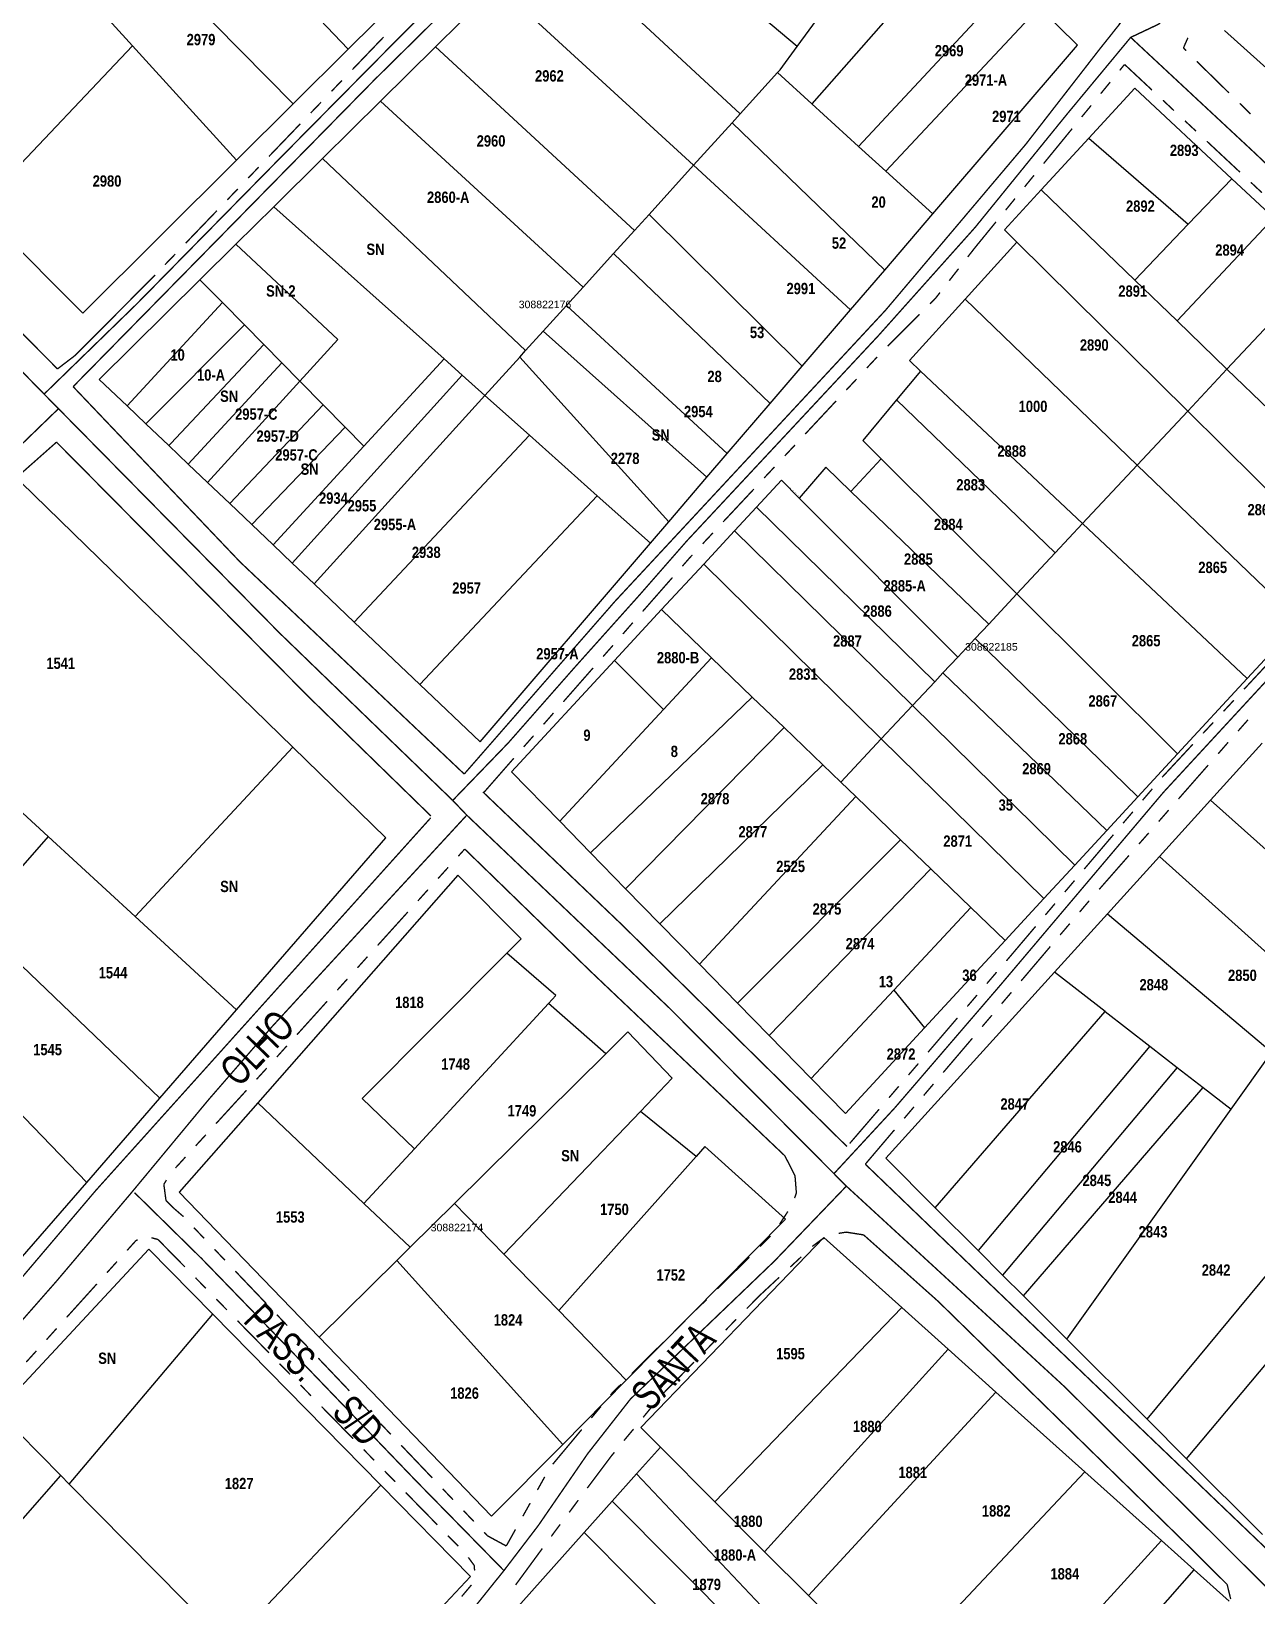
# Model space of a CAD drawing. Extents: x 204296 to 206006, y 4860262 to 4862155.
# Drawn here: x 204997.6 to 205160.6, y 4861404.8 to 4861612.9 of the extents above; entities that cross this region are included whole.
import ezdxf
from ezdxf.enums import TextEntityAlignment as Align

# ---------------------------------------------------------------- set-up
doc = ezdxf.new("R2010")
doc.units = 0
doc.header["$LTSCALE"] = 1.5
doc.header["$MEASUREMENT"] = 0
doc.linetypes.add('TRACO_25', pattern=[8, 3, -1, 1, -1, 1, -1])
for name, color, linetype in [('CD-MALHA-LOTES', 40, 'CONTINUOUS'), ('CD_TXT_QUADRA', 7, 'CONTINUOUS'), ('RU-QUADRAS', 6, 'CONTINUOUS'), ('SV-EIXO-RUA-N-PAV', 6, 'CONTINUOUS'), ('SV-EIXO-RUA-PAV', 20, 'CONTINUOUS'), ('SV-RUA-NAO-PAV-S-GUIA-C-GUIA', 7, 'CONTINUOUS'), ('SV-RUA-PAVIM-S-GUIA-C-GUIA', 7, 'CONTINUOUS'), ('SV-TXT-RUA-N-PAV-S-GUIA-C-GUIA', 7, 'CONTINUOUS'), ('Th_NmrPot', 1, 'CONTINUOUS')]:
    doc.layers.add(name, color=color, linetype=linetype)
doc.styles.add('ARIAL', font='ARIAL.TTF')
doc.styles.add('MONOTXT', font='ARIAL.TTF', dxfattribs={"height": 0.2})
doc.styles.get("Standard").update_dxf_attribs({"font": 'swisscbo.ttf'})

msp = doc.modelspace()

# ---------------------------------------------------------------- linework, layer by layer
at = {"layer": 'CD-MALHA-LOTES', "linetype": 'Continuous'}
for p, q in [((205039.8, 4861610.52), (205017.49, 4861633.93)), ((205099.5, 4861610.87), (205115.11, 4861632.18)), ((205009.91, 4861626.16), (205032.48, 4861603.25)), ((205066.36, 4861625.61), (205091.93, 4861601.92)), ((205121.45, 4861626), (205101.44, 4861603.26)), ((205011.1, 4861610.95), (205003.37, 4861619.46)), ((205059.69, 4861619.02), (205051.4, 4861610.83)), ((205059.69, 4861619.02), (205085.73, 4861595.08)), ((205107.68, 4861597.6), (205128.12, 4861619.52)), ((205039.8, 4861610.52), (205047.09, 4861617.77)), ((205099.5, 4861610.87), (205091.7, 4861617.45)), ((205111.3, 4861594.3), (205131.68, 4861616.05)), ((205136.81, 4861611.06), (205131.68, 4861616.05)), ((205156.36, 4861613.01), (205162.39, 4861607.62)), ((204990.59, 4861589.34), (205011.1, 4861610.95)), ((205024.92, 4861595.74), (205011.1, 4861610.95)), ((205032.48, 4861603.25), (205039.8, 4861610.52)), ((205051.4, 4861610.83), (205044.09, 4861603.61)), ((205051.4, 4861610.83), (205077.86, 4861586.4)), ((205097.25, 4861607.79), (205099.5, 4861610.87)), ((205117.56, 4861588.61), (205136.81, 4861611.06)), ((205091.93, 4861601.92), (205096.9, 4861607.4)), ((205096.9, 4861607.4), (205097.25, 4861607.79)), ((205101.44, 4861603.26), (205096.9, 4861607.4)), ((205144.42, 4861605.34), (205138.3, 4861598.7)), ((205157.32, 4861593.3), (205144.42, 4861605.34)), ((205024.92, 4861595.74), (205032.48, 4861603.25)), ((205044.09, 4861603.61), (205036.36, 4861595.97)), ((205044.09, 4861603.61), (205071.04, 4861578.88)), ((205090.85, 4861600.73), (205091.93, 4861601.92)), ((205101.44, 4861603.26), (205107.68, 4861597.6)), ((205085.73, 4861595.08), (205090.85, 4861600.73)), ((205111.15, 4861581.14), (205090.85, 4861600.73)), ((205107.68, 4861597.6), (205111.3, 4861594.3)), ((205138.3, 4861598.7), (205131.96, 4861591.82)), ((205138.3, 4861598.7), (205151.53, 4861587.24)), ((205004.47, 4861575.42), (205024.92, 4861595.74)), ((205036.36, 4861595.97), (205029.88, 4861589.57)), ((205036.36, 4861595.97), (205063.38, 4861570.43)), ((205079.81, 4861588.55), (205085.73, 4861595.08)), ((205085.73, 4861595.08), (205106.62, 4861575.86)), ((205111.3, 4861594.3), (205117.56, 4861588.61)), ((205131.96, 4861591.82), (205127.08, 4861586.51)), ((205131.96, 4861591.82), (205144.42, 4861579.8)), ((205151.53, 4861587.24), (205157.32, 4861593.3)), ((205162.89, 4861588.1), (205157.32, 4861593.3)), ((204990.59, 4861589.34), (205004.47, 4861575.42)), ((205029.88, 4861589.57), (205024.84, 4861584.58)), ((205029.88, 4861589.57), (205052.54, 4861569.33)), ((205077.86, 4861586.4), (205079.81, 4861588.55)), ((205079.81, 4861588.55), (205100.19, 4861568.37)), ((205111.15, 4861581.14), (205117.56, 4861588.61)), ((205144.42, 4861579.8), (205151.53, 4861587.24)), ((205150.03, 4861574.39), (205162.89, 4861588.1)), ((205075.08, 4861583.33), (205077.86, 4861586.4)), ((205127.08, 4861586.51), (205128.74, 4861584.87)), ((205024.84, 4861584.58), (205020.06, 4861579.86)), ((205024.84, 4861584.58), (205038.41, 4861571.92)), ((205071.04, 4861578.88), (205075.08, 4861583.33)), ((205075.08, 4861583.33), (205095.93, 4861563.41)), ((205128.74, 4861584.87), (205121.85, 4861577.27)), ((205128.74, 4861584.87), (205151.45, 4861562.39)), ((205106.62, 4861575.86), (205111.15, 4861581.14)), ((205156.68, 4861567.97), (205169.63, 4861581.82)), ((205020.06, 4861579.86), (205006.65, 4861566.61)), ((205020.06, 4861579.86), (205023.07, 4861576.81)), ((205068.82, 4861576.43), (205071.04, 4861578.88)), ((205144.42, 4861579.8), (205150.03, 4861574.39)), ((205010.37, 4861563.07), (205023.07, 4861576.81)), ((205023.07, 4861576.81), (205025.98, 4861573.86)), ((205121.85, 4861577.27), (205114.46, 4861569.11)), ((205144.74, 4861555.21), (205121.85, 4861577.27)), ((205065.74, 4861573.03), (205068.82, 4861576.43)), ((205068.82, 4861576.43), (205090.2, 4861556.73)), ((205100.19, 4861568.37), (205106.62, 4861575.86)), ((205012.86, 4861560.71), (205025.98, 4861573.86)), ((205025.98, 4861573.86), (205028.55, 4861571.25)), ((205063.38, 4861570.43), (205065.74, 4861573.03)), ((205065.74, 4861573.03), (205087.51, 4861553.59)), ((205150.03, 4861574.39), (205156.68, 4861567.97)), ((205016.18, 4861558.09), (205028.55, 4861571.25)), ((205028.55, 4861571.25), (205030.96, 4861568.8)), ((205038.41, 4861571.92), (205033.35, 4861566.37)), ((205018.51, 4861555.34), (205030.96, 4861568.8)), ((205030.96, 4861568.8), (205033.35, 4861566.37)), ((205041.87, 4861557.73), (205052.54, 4861569.33)), ((205052.54, 4861569.33), (205054.95, 4861567.17)), ((205057.98, 4861564.47), (205062.61, 4861569.58)), ((205062.61, 4861569.58), (205063.38, 4861570.43)), ((205082.43, 4861547.67), (205062.61, 4861569.58)), ((205095.93, 4861563.41), (205100.19, 4861568.37)), ((205114.46, 4861569.11), (205115.93, 4861567.72)), ((205006.65, 4861566.61), (205010.37, 4861563.07)), ((205021.07, 4861552.9), (205033.35, 4861566.37)), ((205032.35, 4861542.16), (205054.95, 4861567.17)), ((205033.35, 4861566.37), (205036.45, 4861563.23)), ((205054.95, 4861567.17), (205057.98, 4861564.47)), ((205115.93, 4861567.72), (205112.74, 4861563.88)), ((205115.93, 4861567.72), (205137.47, 4861547.43)), ((205156.68, 4861567.97), (205151.45, 4861562.39)), ((205156.68, 4861567.97), (205162.27, 4861562.57)), ((205035.26, 4861539.4), (205057.98, 4861564.47)), ((205063.92, 4861559.17), (205057.98, 4861564.47)), ((205010.37, 4861563.07), (205012.86, 4861560.71)), ((205036.45, 4861563.23), (205024.04, 4861550.08)), ((205036.45, 4861563.23), (205039.38, 4861560.25)), ((205090.2, 4861556.73), (205095.93, 4861563.41)), ((205112.74, 4861563.88), (205108.25, 4861558.48)), ((205133.84, 4861543.55), (205112.74, 4861563.88)), ((205151.45, 4861562.39), (205144.74, 4861555.21)), ((205151.45, 4861562.39), (205172.74, 4861541.31)), ((205012.86, 4861560.71), (205015.91, 4861557.81)), ((205026.96, 4861547.3), (205039.38, 4861560.25)), ((205039.38, 4861560.25), (205041.87, 4861557.73)), ((205015.91, 4861557.81), (205016.18, 4861558.09)), ((205040.6, 4861534.32), (205063.92, 4861559.17)), ((205072.9, 4861551.14), (205063.92, 4861559.17)), ((205108.25, 4861558.48), (205110.7, 4861556.04)), ((205015.91, 4861557.81), (205018.51, 4861555.34)), ((205029.8, 4861544.59), (205041.87, 4861557.73)), ((205087.51, 4861553.59), (205090.2, 4861556.73)), ((205110.7, 4861556.04), (205106.64, 4861551.71)), ((205110.7, 4861556.04), (205128.73, 4861538.09)), ((205018.51, 4861555.34), (205021.07, 4861552.9)), ((205103.31, 4861554.91), (205099.77, 4861550.83)), ((205106.64, 4861551.71), (205103.31, 4861554.91)), ((205144.74, 4861555.21), (205137.47, 4861547.43)), ((205144.74, 4861555.21), (205166.35, 4861534.39)), ((205032.42, 4861517.69), (204996.27, 4861552.89)), ((205021.07, 4861552.9), (205024.04, 4861550.08)), ((205082.43, 4861547.67), (205087.51, 4861553.59)), ((205097.41, 4861553.2), (205094.08, 4861549.6)), ((205099.77, 4861550.83), (205097.41, 4861553.2)), ((205106.64, 4861551.71), (205124.98, 4861534.07)), ((205024.04, 4861550.08), (205026.96, 4861547.3)), ((205049.3, 4861526.04), (205072.9, 4861551.14)), ((205072.9, 4861551.14), (205079.98, 4861544.82)), ((205120.86, 4861529.67), (205099.77, 4861550.83)), ((205079.98, 4861544.82), (205082.43, 4861547.67)), ((205094.08, 4861549.6), (205091.18, 4861546.48)), ((205117.8, 4861526.4), (205094.08, 4861549.6)), ((205026.96, 4861547.3), (205029.8, 4861544.59)), ((205091.18, 4861546.48), (205087.08, 4861542.04)), ((205114.84, 4861523.23), (205091.18, 4861546.48)), ((205137.47, 4861547.43), (205133.84, 4861543.55)), ((205137.47, 4861547.43), (205159.35, 4861526.81)), ((205029.8, 4861544.59), (205032.35, 4861542.16)), ((205057.32, 4861518.41), (205079.98, 4861544.82)), ((205133.84, 4861543.55), (205128.73, 4861538.09)), ((205032.35, 4861542.16), (205035.26, 4861539.4)), ((205087.08, 4861542.04), (205081.47, 4861535.98)), ((205110.7, 4861518.81), (205087.08, 4861542.04)), ((205035.26, 4861539.4), (205040.6, 4861534.32)), ((205128.73, 4861538.09), (205124.98, 4861534.07)), ((205128.73, 4861538.09), (205150.11, 4861516.81)), ((205081.47, 4861535.98), (205075.2, 4861529.21)), ((205081.47, 4861535.98), (205088.11, 4861529.58)), ((205040.6, 4861534.32), (205049.3, 4861526.04)), ((205124.98, 4861534.07), (205123.17, 4861532.15)), ((205159.35, 4861526.81), (205166.35, 4861534.39)), ((205123.17, 4861532.15), (205120.86, 4861529.67)), ((205123.17, 4861532.15), (205144.81, 4861511.07)), ((204974.71, 4861528.95), (204999.89, 4861505.79)), ((205075.2, 4861529.21), (205061.5, 4861514.41)), ((205081.71, 4861522.68), (205075.2, 4861529.21)), ((205088.11, 4861529.58), (205081.71, 4861522.68)), ((205088.11, 4861529.58), (205093.54, 4861524.36)), ((205120.86, 4861529.67), (205118.89, 4861527.57)), ((205118.89, 4861527.57), (205117.8, 4861526.4)), ((205118.89, 4861527.57), (205140.68, 4861506.6)), ((205150.11, 4861516.81), (205159.35, 4861526.81)), ((205049.3, 4861526.04), (205057.32, 4861518.41)), ((205117.8, 4861526.4), (205114.84, 4861523.23)), ((205081.71, 4861522.68), (205067.93, 4861507.83)), ((205093.54, 4861524.36), (205072.02, 4861503.64)), ((205093.54, 4861524.36), (205097.76, 4861520.29)), ((205114.84, 4861523.23), (205110.7, 4861518.81)), ((205114.84, 4861523.23), (205136.44, 4861502.01)), ((205097.76, 4861520.29), (205076.68, 4861498.87)), ((205097.76, 4861520.29), (205102.9, 4861515.34)), ((205110.7, 4861518.81), (205105.3, 4861513.03)), ((205110.7, 4861518.81), (205132.33, 4861497.55)), ((205011.44, 4861495.16), (205032.42, 4861517.69)), ((205044.79, 4861505.63), (205032.42, 4861517.69)), ((205144.81, 4861511.07), (205150.11, 4861516.81)), ((205161.36, 4861518.23), (205154.5, 4861510.65)), ((205061.5, 4861514.41), (205067.93, 4861507.83)), ((205081.24, 4861494.21), (205102.9, 4861515.34)), ((205102.9, 4861515.34), (205105.3, 4861513.03)), ((205105.3, 4861513.03), (205107.29, 4861511.11)), ((205107.29, 4861511.11), (205086.5, 4861488.83)), ((205107.29, 4861511.11), (205113.23, 4861505.39)), ((205140.68, 4861506.6), (205144.81, 4861511.07)), ((205154.5, 4861510.65), (205147.7, 4861503.16)), ((205154.5, 4861510.65), (205183.3, 4861484.84)), ((205067.93, 4861507.83), (205072.02, 4861503.64)), ((205136.44, 4861502.01), (205140.68, 4861506.6)), ((204999.89, 4861505.79), (204994.94, 4861500.2)), ((204999.89, 4861505.79), (205011.44, 4861495.16)), ((205024.93, 4861482.75), (205044.79, 4861505.63)), ((205113.23, 4861505.39), (205091.56, 4861483.66)), ((205113.23, 4861505.39), (205117.27, 4861501.5)), ((205072.02, 4861503.64), (205076.68, 4861498.87)), ((205132.33, 4861497.55), (205136.44, 4861502.01)), ((205147.7, 4861503.16), (205140.77, 4861495.52)), ((205147.7, 4861503.16), (205176.87, 4861476.88)), ((205054.36, 4861500.65), (205027.77, 4861470.41)), ((205062.8, 4861492.18), (205054.36, 4861500.65)), ((205117.27, 4861501.5), (205095.77, 4861479.34)), ((205117.27, 4861501.5), (205122.61, 4861496.36)), ((205076.68, 4861498.87), (205081.24, 4861494.21)), ((205122.61, 4861496.36), (205112.35, 4861485.38)), ((205122.61, 4861496.36), (205127.17, 4861491.96)), ((205127.17, 4861491.96), (205132.33, 4861497.55)), ((204990.05, 4861494.67), (205014.74, 4861471.02)), ((205011.44, 4861495.16), (205024.93, 4861482.75)), ((205081.24, 4861494.21), (205086.5, 4861488.83)), ((205140.77, 4861495.52), (205133.73, 4861487.76)), ((205140.77, 4861495.52), (205162.65, 4861477.14)), ((205060.91, 4861490.28), (205062.8, 4861492.18)), ((205116.44, 4861480.36), (205127.17, 4861491.96)), ((205041.66, 4861470.98), (205060.91, 4861490.28)), ((205067.42, 4861484.68), (205060.91, 4861490.28)), ((205086.5, 4861488.83), (205091.56, 4861483.66)), ((205133.73, 4861487.76), (205111.28, 4861463.02)), ((205140.46, 4861482.54), (205133.73, 4861487.76)), ((205112.35, 4861485.38), (205101.37, 4861473.62)), ((205112.35, 4861485.38), (205116.44, 4861480.36)), ((204981.12, 4861484.58), (205005.01, 4861459.81)), ((205048.59, 4861464.28), (205066.43, 4861483.61)), ((205066.43, 4861483.61), (205067.42, 4861484.68)), ((205074.05, 4861476.92), (205066.43, 4861483.61)), ((205091.56, 4861483.66), (205095.77, 4861479.34)), ((205014.74, 4861471.02), (205024.93, 4861482.75)), ((205117.88, 4861456.43), (205140.46, 4861482.54)), ((205140.46, 4861482.54), (205146.41, 4861477.93)), ((205076.99, 4861479.82), (205074.05, 4861476.92)), ((205082.89, 4861473.65), (205076.99, 4861479.82)), ((205095.77, 4861479.34), (205101.37, 4861473.62)), ((205105.92, 4861468.96), (205116.44, 4861480.36)), ((205074.05, 4861476.92), (205053.93, 4861457.02)), ((205146.41, 4861477.93), (205123.58, 4861450.75)), ((205146.41, 4861477.93), (205150.04, 4861475.11)), ((205157.22, 4861469.55), (205162.65, 4861477.14)), ((205150.04, 4861475.11), (205126.84, 4861447.48)), ((205150.04, 4861475.11), (205153.51, 4861472.42)), ((205078.65, 4861469.22), (205082.89, 4861473.65)), ((205101.37, 4861473.62), (205105.92, 4861468.96)), ((205005.01, 4861459.81), (205014.74, 4861471.02)), ((205048.59, 4861464.28), (205041.66, 4861470.98)), ((205129.62, 4861444.72), (205153.51, 4861472.42)), ((205153.51, 4861472.42), (205157.22, 4861469.55)), ((205027.77, 4861470.41), (205017.32, 4861458.53)), ((205027.77, 4861470.41), (205041.88, 4861457.02)), ((205060.49, 4861450.27), (205078.65, 4861469.22)), ((205086.06, 4861463.27), (205078.65, 4861469.22)), ((205135.37, 4861438.97), (205157.22, 4861469.55)), ((205087.23, 4861464.58), (205086.06, 4861463.27)), ((205097.97, 4861454.92), (205087.23, 4861464.58)), ((205041.88, 4861457.02), (205048.59, 4861464.28)), ((205086.06, 4861463.27), (205067.79, 4861442.75)), ((205111.28, 4861463.02), (205117.88, 4861456.43)), ((204994.4, 4861447.58), (205005.01, 4861459.81)), ((205017.32, 4861458.53), (205035.92, 4861439.23)), ((205146.05, 4861428.31), (205170.94, 4861458.35)), ((205048.03, 4861451.19), (205041.88, 4861457.02)), ((205053.93, 4861457.02), (205048.03, 4861451.19)), ((205053.93, 4861457.02), (205060.49, 4861450.27)), ((205117.88, 4861456.43), (205123.58, 4861450.75)), ((205076.78, 4861433.5), (205097.97, 4861454.92)), ((205103.07, 4861452.46), (205078.73, 4861427.19)), ((205113.41, 4861443.17), (205103.07, 4861452.46)), ((205151.3, 4861423.06), (205176.91, 4861453.59)), ((205013.27, 4861450.93), (204993.14, 4861429.32)), ((205021.78, 4861442.28), (205013.27, 4861450.93)), ((205046.24, 4861449.42), (205048.03, 4861451.19)), ((205067.79, 4861442.75), (205060.49, 4861450.27)), ((205123.58, 4861450.75), (205126.84, 4861447.48)), ((205035.92, 4861439.23), (205046.24, 4861449.42)), ((205068.33, 4861424.96), (205046.24, 4861449.42)), ((205126.84, 4861447.48), (205129.62, 4861444.72)), ((205129.62, 4861444.72), (205135.37, 4861438.97)), ((205002.67, 4861419.69), (205021.78, 4861442.28)), ((205044.14, 4861419.53), (205021.78, 4861442.28)), ((205067.79, 4861442.75), (205076.78, 4861433.5)), ((205088.55, 4861417.34), (205113.41, 4861443.17)), ((205119.6, 4861437.62), (205113.41, 4861443.17)), ((205035.92, 4861439.23), (205058.87, 4861415.4)), ((205095.18, 4861410.69), (205119.6, 4861437.62)), ((205125.95, 4861431.93), (205119.6, 4861437.62)), ((205135.37, 4861438.97), (205146.05, 4861428.31)), ((205068.33, 4861424.96), (205076.78, 4861433.5)), ((205101, 4861404.85), (205125.95, 4861431.93)), ((205137.78, 4861421.32), (205125.95, 4861431.93)), ((204993.14, 4861429.32), (205001.55, 4861420.83)), ((205078.73, 4861427.19), (205081.32, 4861424.59)), ((205146.05, 4861428.31), (205151.3, 4861423.06)), ((205058.87, 4861415.4), (205068.33, 4861424.96)), ((205081.32, 4861424.59), (205078.14, 4861421.03)), ((205081.32, 4861424.59), (205088.55, 4861417.34)), ((205151.3, 4861423.06), (205161.42, 4861412.96)), ((204980.81, 4861397.14), (205001.55, 4861420.83)), ((205001.55, 4861420.83), (205002.67, 4861419.69)), ((205078.14, 4861421.03), (205074.9, 4861417.41)), ((205104.39, 4861393.26), (205078.14, 4861421.03)), ((205111.93, 4861393.89), (205137.78, 4861421.32)), ((205147.96, 4861412.18), (205137.78, 4861421.32)), ((205002.67, 4861419.69), (205023.91, 4861398.23)), ((205044.14, 4861419.53), (205023.91, 4861398.23)), ((205056.07, 4861407.4), (205044.14, 4861419.53)), ((205074.9, 4861417.41), (205071.16, 4861413.23)), ((205074.9, 4861417.41), (205101.7, 4861390.53)), ((205088.55, 4861417.34), (205095.18, 4861410.69)), ((205071.16, 4861413.23), (205060.16, 4861400.93)), ((205097.76, 4861386.55), (205071.16, 4861413.23)), ((205095.18, 4861410.69), (205101, 4861404.85)), ((205128.67, 4861391.04), (205147.96, 4861412.18)), ((205152.3, 4861408.29), (205147.96, 4861412.18)), ((205133.21, 4861386.48), (205152.3, 4861408.29)), ((205156.97, 4861404.1), (205152.3, 4861408.29)), ((205035.96, 4861386.06), (205056.07, 4861407.4)), ((205101, 4861404.85), (205108.45, 4861397.37))]:
    msp.add_line(p, q, dxfattribs=at)
at = {"layer": 'RU-QUADRAS', "linetype": 'Continuous', "const_width": 0.01}
for points in [[(204981.03, 4861644.03), (205000.56, 4861664.97), (205004.09, 4861668.76), (205009.2, 4861674.23), (205014.11, 4861679.5), (205021.77, 4861687.71), (205041.82, 4861709.21), (205054.25, 4861696.41), (205060.38, 4861690.1), (205077, 4861672.98), (205089.6, 4861660.01), (205068.61, 4861639.16), (205062.22, 4861632.81), (205057.62, 4861628.24), (205054.11, 4861624.75), (205047.09, 4861617.77), (205039.8, 4861610.52), (205032.48, 4861603.25), (205024.92, 4861595.74), (205004.47, 4861575.42), (204990.59, 4861589.34)], [(205131.68, 4861616.05), (205136.81, 4861611.06), (205117.56, 4861588.61), (205111.15, 4861581.14), (205106.62, 4861575.86), (205100.19, 4861568.37), (205095.93, 4861563.41), (205090.2, 4861556.73), (205087.51, 4861553.59), (205082.43, 4861547.67), (205079.98, 4861544.82), (205057.32, 4861518.41), (205049.3, 4861526.04), (205040.6, 4861534.32), (205035.26, 4861539.4), (205032.35, 4861542.16), (205029.8, 4861544.59), (205026.96, 4861547.3), (205024.04, 4861550.08), (205021.07, 4861552.9), (205018.51, 4861555.34), (205015.91, 4861557.81), (205012.86, 4861560.71), (205010.37, 4861563.07), (205006.65, 4861566.61), (205006.65, 4861566.61), (205020.06, 4861579.86), (205024.84, 4861584.58), (205029.88, 4861589.57), (205036.36, 4861595.97), (205044.09, 4861603.61), (205051.4, 4861610.83), (205059.69, 4861619.02)], [(205245.66, 4861613.61), (205240.37, 4861608.47), (205235.09, 4861603.34), (205220, 4861588.69), (205213.62, 4861582.5), (205199.88, 4861569.15), (205189.53, 4861579.08), (205186.16, 4861582.3), (205180.49, 4861587.74), (205182.41, 4861589.71), (205175.73, 4861595.68), (205168.57, 4861602.09), (205162.39, 4861607.62), (205156.36, 4861613.01)], [(205166.35, 4861534.39), (205159.35, 4861526.81), (205150.11, 4861516.81), (205144.81, 4861511.07), (205140.68, 4861506.6), (205136.44, 4861502.01), (205132.33, 4861497.55), (205127.17, 4861491.96), (205116.44, 4861480.36), (205105.92, 4861468.96), (205101.37, 4861473.62), (205095.77, 4861479.34), (205091.56, 4861483.66), (205086.5, 4861488.83), (205081.24, 4861494.21), (205076.68, 4861498.87), (205072.02, 4861503.64), (205067.93, 4861507.83), (205061.5, 4861514.41), (205061.5, 4861514.41), (205075.2, 4861529.21), (205081.47, 4861535.98), (205087.08, 4861542.04), (205091.18, 4861546.48), (205094.08, 4861549.6), (205097.41, 4861553.2), (205099.93, 4861550.99), (205103.31, 4861554.91), (205106.64, 4861551.71), (205110.7, 4861556.04), (205108.25, 4861558.48), (205112.74, 4861563.88), (205115.93, 4861567.72), (205114.46, 4861569.11), (205121.85, 4861577.27), (205128.74, 4861584.87), (205127.08, 4861586.51), (205131.96, 4861591.82), (205138.3, 4861598.7), (205144.42, 4861605.34), (205157.32, 4861593.3), (205162.89, 4861588.1)], [(204996.27, 4861552.89), (205032.42, 4861517.69), (205044.79, 4861505.63), (205024.93, 4861482.75), (205014.74, 4861471.02), (205005.01, 4861459.81), (204994.4, 4861447.58)], [(205161.42, 4861412.96), (205151.3, 4861423.06), (205146.05, 4861428.31), (205135.37, 4861438.97), (205129.62, 4861444.72), (205126.84, 4861447.48), (205123.58, 4861450.75), (205117.88, 4861456.43), (205111.28, 4861463.02), (205111.28, 4861463.02), (205133.73, 4861487.76), (205140.77, 4861495.52), (205147.7, 4861503.16), (205154.5, 4861510.65), (205161.37, 4861518.23)], [(205060.16, 4861400.93), (205071.16, 4861413.23), (205074.9, 4861417.41), (205078.14, 4861421.03), (205081.32, 4861424.59), (205078.73, 4861427.19), (205103.07, 4861452.46), (205113.41, 4861443.17), (205119.6, 4861437.62), (205125.95, 4861431.93), (205137.78, 4861421.32), (205147.96, 4861412.18), (205152.3, 4861408.29), (205156.97, 4861404.1)]]:
    msp.add_lwpolyline(points, dxfattribs=at)
for points in [[(205017.32, 4861458.53), (205027.77, 4861470.41), (205054.36, 4861500.65), (205062.8, 4861492.18), (205060.91, 4861490.28), (205067.42, 4861484.68), (205066.43, 4861483.61), (205074.05, 4861476.92), (205076.99, 4861479.82), (205082.89, 4861473.65), (205078.65, 4861469.22), (205086.06, 4861463.27), (205087.23, 4861464.58), (205097.97, 4861454.92), (205076.78, 4861433.5), (205068.33, 4861424.96), (205058.87, 4861415.4), (205035.92, 4861439.23), (205017.32, 4861458.53)], [(204971.78, 4861406.38), (204993.14, 4861429.32), (205013.27, 4861450.93), (205021.78, 4861442.28), (205044.14, 4861419.53), (205056.07, 4861407.4), (205035.96, 4861386.06), (205033.11, 4861383.03), (205030.35, 4861380.16), (205025.95, 4861375.89), (205021.63, 4861371.69), (205013.43, 4861363.73), (205002.13, 4861375.3), (204980.81, 4861397.14), (204971.78, 4861406.38)]]:
    msp.add_lwpolyline(points, close=True, dxfattribs=at)
at = {"layer": 'SV-EIXO-RUA-N-PAV', "const_width": 0.18, "flags": 128}
for points in [[(205053.69, 4861510.61), (205061.07, 4861518.25), (205069.83, 4861528.21), (205078.6, 4861538), (205084.83, 4861545.12), (205110.38, 4861572.5), (205123.16, 4861586.8), (205135.44, 4861601.93), (205143.87, 4861612.09), (205147.61, 4861613.86), (205158.27, 4861625.75), (205173.81, 4861642.81), (205195.45, 4861665.36), (205217.09, 4861687), (205236.28, 4861702.24), (205242.85, 4861706.14), (205246.65, 4861702.13), (205253.4, 4861708.03), (205262.9, 4861719.43), (205272.82, 4861731.04), (205286.96, 4861743.7), (205301.04, 4861757.41)], [(205184.6, 4861755.11), (205178.52, 4861749.55), (205140.8, 4861714.87), (205132.72, 4861706.78), (205125.65, 4861700.05), (205108.81, 4861679.17), (205099.79, 4861667.77), (205094.33, 4861660.64), (205088.38, 4861654.01), (205076.82, 4861642.3), (205059.64, 4861625.12), (205045.5, 4861610.98), (205030.85, 4861596.16), (205011.65, 4861576.63), (204999.34, 4861564.65)], [(205356.3, 4861403.55), (205345.27, 4861414.4), (205338.69, 4861421.84), (205312.13, 4861446.72), (205307.01, 4861451.86), (205300.69, 4861458.49), (205281.53, 4861477.32), (205273.31, 4861486.07), (205259.64, 4861500.17), (205253.59, 4861506.43), (205249.42, 4861510.44), (205238.53, 4861523.11), (205231.51, 4861529.35), (205218.26, 4861541.31), (205204.37, 4861554.48), (205199.77, 4861558.96), (205196.19, 4861562.45), (205194.12, 4861564.47), (205186.63, 4861571.71), (205176.55, 4861581.27), (205160.47, 4861596.63), (205143.87, 4861612.09)], [(204836.77, 4861380.43), (204850.1, 4861395.72), (204863.36, 4861412.64), (204872.54, 4861424.89), (204882.69, 4861437.54), (204890.87, 4861447.34), (204904.9, 4861462.11), (204912.19, 4861470.12), (204928.08, 4861487.08), (204941.69, 4861500.9), (204953.17, 4861513.13), (204962.4, 4861523.11), (204979.41, 4861541.58), (205001.25, 4861562.71)], [(205196.19, 4861562.45), (205188.54, 4861554.29), (205177.4, 4861542.82), (205163.96, 4861528.73), (205148.23, 4861511.69), (205137.42, 4861498.91), (205126.61, 4861486.13), (205112.52, 4861469.75), (205104.4, 4861460.97)], [(204892.59, 4861325.86), (204908.67, 4861343.97), (204924.78, 4861361.52), (204938, 4861376.27), (204949.32, 4861389.84), (204958.43, 4861400.32), (204962.89, 4861404.09), (204969.69, 4861410.97), (204983.31, 4861426.52), (205001.02, 4861446.71), (205010.73, 4861458.17), (205021.25, 4861470.85), (205029.62, 4861480.48), (205043.61, 4861495.69), (205055.56, 4861508.65)], [(204945.27, 4861274.01), (204957.57, 4861288.15), (204973.04, 4861306.21), (204987.16, 4861321.99), (204998.56, 4861335.06), (205011.72, 4861351.02), (205013.27, 4861353.3), (205014.18, 4861354.64), (205018.79, 4861361.35), (205031.61, 4861374.68), (205038.62, 4861381.85), (205050.88, 4861396.19), (205060.5, 4861408.18), (205065.07, 4861414.17), (205071.65, 4861423.74), (205077.33, 4861430.99), (205096.48, 4861449.34), (205106.05, 4861459.31)], [(205060.5, 4861408.18), (205048.81, 4861420.11), (205033.23, 4861436.32), (205020.32, 4861449.65), (205011.36, 4861458.45)]]:
    msp.add_lwpolyline(points, dxfattribs=at)
at = {"layer": 'SV-EIXO-RUA-PAV', "const_width": 0.18, "flags": 128}
msp.add_lwpolyline([(205374.98, 4861192.43), (205351.1, 4861217.06), (205326.42, 4861240.86), (205317.17, 4861250.81), (205313.85, 4861254.3), (205297.55, 4861270.61), (205281.24, 4861286.04), (205267.46, 4861300.64), (205255.67, 4861312.92), (205233.63, 4861335.4), (205215.81, 4861352.33), (205190.59, 4861377.53), (205163.1, 4861404.78), (205154.38, 4861413.48), (205135.12, 4861432.59), (205106.05, 4861459.31), (205104.4, 4861460.97), (205082.67, 4861482.84), (205055.56, 4861508.65), (205053.69, 4861510.61), (205030.66, 4861532.87), (205001.25, 4861562.71), (204999.34, 4861564.65), (204980.41, 4861584)], dxfattribs=at)
at = {"layer": 'SV-RUA-NAO-PAV-S-GUIA-C-GUIA', "linetype": 'TRACO_25', "const_width": 0.18, "flags": 128}
for points in [[(205055.22, 4861514.12), (205075.25, 4861537.06), (205111.24, 4861575.78), (205129.92, 4861597.88), (205139.82, 4861610.63), (205142.46, 4861613.94), (205130.01, 4861624.67), (205094.1, 4861656.79), (205079.26, 4861641.92), (205062.82, 4861625.72), (205043.33, 4861606.5), (205003.2, 4861565.64)], [(205044.49, 4861612.13), (205040.34, 4861607.8)], [(205151.48, 4861612.04), (205151.08, 4861611.13)], [(205151.08, 4861611.13), (205150.89, 4861610.68)], [(205150.89, 4861610.68), (205151.25, 4861610.32)], [(205142.41, 4861607.7), (205143.04, 4861608.48)], [(205143.04, 4861608.48), (205143.06, 4861608.49)], [(205143.06, 4861608.49), (205146.7, 4861605.09)], [(205152.66, 4861608.9), (205152.86, 4861608.71)], [(205152.86, 4861608.71), (205156.95, 4861604.7)], [(205038.95, 4861606.36), (205037.57, 4861604.92)], [(205139.88, 4861604.6), (205141.15, 4861606.15)], [(205148.16, 4861603.73), (205149.62, 4861602.36)], [(205036.18, 4861603.47), (205034.8, 4861602.03)], [(205137.35, 4861601.51), (205138.62, 4861603.05)], [(205158.38, 4861603.31), (205159.81, 4861601.91)], [(205033.41, 4861600.59), (205029.25, 4861596.26)], [(205132.29, 4861595.31), (205136.09, 4861599.96)], [(205151.08, 4861601), (205152.55, 4861599.63)], [(205154.01, 4861598.27), (205158.4, 4861594.17)], [(205027.87, 4861594.82), (205026.48, 4861593.38)], [(205129.76, 4861592.21), (205131.02, 4861593.76)], [(205025.1, 4861591.93), (205023.71, 4861590.49)], [(205159.86, 4861592.81), (205161.32, 4861591.44)], [(205127.23, 4861589.11), (205128.49, 4861590.66)], [(205022.33, 4861589.05), (205018.17, 4861584.72)], [(205123.17, 4861584.14), (205125.96, 4861587.56)], [(205016.79, 4861583.28), (205015.4, 4861581.84)], [(205122.2, 4861582.9), (205122.81, 4861583.68)], [(205122.81, 4861583.68), (205123.17, 4861584.14)], [(205119.74, 4861579.74), (205120.97, 4861581.32)], [(205014.1, 4861580.48), (205003.5, 4861569.82), (205001.12, 4861568)], [(205117.19, 4861576.66), (205117.85, 4861577.32)], [(205117.85, 4861577.32), (205118.51, 4861578.16)], [(205111.54, 4861571.01), (205115.78, 4861575.25)], [(205108.77, 4861568.12), (205110.14, 4861569.58)], [(205106.04, 4861565.19), (205107.41, 4861566.65)], [(205100.58, 4861559.34), (205104.68, 4861563.73)], [(205050.76, 4861508.29), (205006.2, 4861458.72), (204965.18, 4861410.41), (204963.57, 4861409.76), (204961.58, 4861411.32), (204911.15, 4861464.54), (204911.11, 4861466.17), (204912.87, 4861468.23), (204943.8, 4861499.7), (204966.65, 4861525.01), (204980.91, 4861540.48), (205000.99, 4861558.26)], [(205097.85, 4861556.42), (205099.22, 4861557.88)], [(205095.12, 4861553.5), (205096.49, 4861554.96)], [(205089.66, 4861547.65), (205093.76, 4861552.03)], [(205086.93, 4861544.73), (205088.3, 4861546.19)], [(205084.24, 4861541.77), (205084.9, 4861542.52)], [(205084.9, 4861542.52), (205085.33, 4861543.01)], [(205085.33, 4861543.01), (205085.57, 4861543.26)], [(205078.96, 4861535.75), (205082.92, 4861540.26)], [(205076.33, 4861532.75), (205077.64, 4861534.25)], [(205073.69, 4861529.74), (205075.01, 4861531.24)], [(205163.03, 4861529.78), (205158.94, 4861525.39)], [(205068.41, 4861523.73), (205072.37, 4861528.24)], [(205157.58, 4861523.92), (205156.22, 4861522.46)], [(205065.77, 4861520.72), (205067.09, 4861522.23)], [(205154.86, 4861520.99), (205153.49, 4861519.53)], [(205158.15, 4861519.83), (205159.47, 4861521.33)], [(205063.13, 4861517.72), (205064.45, 4861519.22)], [(205152.13, 4861518.07), (205148.04, 4861513.68)], [(205155.51, 4861516.82), (205156.83, 4861518.33)], [(205057.86, 4861511.7), (205061.81, 4861516.21)], [(205150.23, 4861510.81), (205154.19, 4861515.32)], [(205146.75, 4861512.15), (205145.45, 4861510.63)], [(205144.16, 4861509.1), (205142.86, 4861507.58)], [(205147.59, 4861507.8), (205148.91, 4861509.31)], [(205141.57, 4861506.05), (205137.69, 4861501.48)], [(205144.96, 4861504.8), (205146.28, 4861506.3)], [(205054.43, 4861503.19), (205055.1, 4861503.93)], [(205055.1, 4861503.93), (205055.29, 4861504.14)], [(205051.74, 4861500.22), (205053.09, 4861501.71)], [(205139.68, 4861498.78), (205143.64, 4861503.29)], [(205136.4, 4861499.95), (205135.1, 4861498.42)], [(205049.06, 4861497.25), (205050.4, 4861498.74)], [(205043.7, 4861491.32), (205047.72, 4861495.77)], [(205133.81, 4861496.9), (205132.52, 4861495.37)], [(205137.07, 4861495.75), (205138.36, 4861497.28)], [(205131.22, 4861493.85), (205127.99, 4861490.04)], [(205134.48, 4861492.71), (205135.77, 4861494.23)], [(205041.02, 4861488.35), (205042.36, 4861489.84)], [(205127.96, 4861490), (205127.34, 4861489.28)], [(205127.99, 4861490.04), (205127.96, 4861490)], [(205129.3, 4861486.61), (205133.18, 4861491.18)], [(205126.03, 4861487.76), (205124.73, 4861486.24)], [(205038.34, 4861485.38), (205039.68, 4861486.87)], [(205126.7, 4861483.56), (205128, 4861485.09)], [(205032.97, 4861479.45), (205036.99, 4861483.9)], [(205123.43, 4861484.72), (205122.13, 4861483.2)], [(205120.83, 4861481.69), (205116.92, 4861477.13)], [(205124.11, 4861480.52), (205125.41, 4861482.04)], [(205118.93, 4861474.42), (205122.82, 4861478.99)], [(205030.29, 4861476.48), (205031.63, 4861477.97)], [(205027.6, 4861473.52), (205028.95, 4861475)], [(205115.62, 4861475.61), (205114.32, 4861474.1)], [(205113.01, 4861472.58), (205111.71, 4861471.06)], [(205116.34, 4861471.37), (205117.64, 4861472.9)], [(205022.2, 4861467.62), (205026.25, 4861472.05)], [(205110.41, 4861469.54), (205106.5, 4861464.99)], [(205113.75, 4861468.33), (205115.04, 4861469.85)], [(205108.57, 4861462.23), (205112.45, 4861466.8)], [(205019.5, 4861464.67), (205020.85, 4861466.14)], [(205017.08, 4861462.02), (205018.15, 4861463.19)], [(205097.87, 4861463.34), (205098.78, 4861461.56)], [(205015.27, 4861459.55), (205015.61, 4861460.12)], [(205016.8, 4861461.72), (205017.08, 4861462.02)], [(205098.78, 4861461.56), (205099.22, 4861460.69)], [(205099.22, 4861460.69), (205099.38, 4861458.68)], [(205015.31, 4861459.22), (205015.27, 4861459.55)], [(205015.55, 4861457.4), (205015.31, 4861459.22)], [(205099.4, 4861458.4), (205099.16, 4861457.72)], [(205099.38, 4861458.68), (205099.4, 4861458.4)], [(205015.66, 4861457.28), (205015.55, 4861457.4)], [(205016.63, 4861456.33), (205015.66, 4861457.28)], [(205017.12, 4861455.91), (205016.63, 4861456.33)], [(205017.81, 4861455.31), (205017.12, 4861455.91)], [(205098.27, 4861455.94), (205097.18, 4861454.27)], [(205017.87, 4861455.25), (205017.81, 4861455.31)], [(205011.05, 4861451.51), (205011.54, 4861452.05)], [(205011.54, 4861452.05), (205011.78, 4861452.18)], [(205013.62, 4861452.45), (205014.49, 4861452.21)], [(205014.49, 4861452.21), (205018.06, 4861448.57)], [(205020.63, 4861452.36), (205019.25, 4861453.8)], [(205095.98, 4861452.68), (205094.56, 4861451.27)], [(205101.59, 4861451.34), (205102.31, 4861451.88)], [(205102.31, 4861451.88), (205102.8, 4861452.25)], [(205102.8, 4861452.25), (205103.15, 4861452.42)], [(205105.03, 4861453.03), (205106.02, 4861453.19)], [(205106.02, 4861453.19), (205106.04, 4861453.19)], [(205106.04, 4861453.19), (205108, 4861452.88)], [(205108, 4861452.88), (205108.24, 4861452.84)], [(205108.24, 4861452.84), (205108.4, 4861452.78)], [(205010.38, 4861450.76), (205011.05, 4861451.51)], [(205023.39, 4861449.46), (205022.01, 4861450.91)], [(205093.14, 4861449.86), (205088.88, 4861445.64)], [(205098.59, 4861448.55), (205100.05, 4861449.91)], [(205101.52, 4861451.27), (205101.59, 4861451.34)], [(205007.7, 4861447.8), (205009.04, 4861449.28)], [(205028.91, 4861443.67), (205024.77, 4861448.01)], [(205002.34, 4861441.86), (205006.36, 4861446.31)], [(205019.46, 4861447.14), (205020.86, 4861445.71)], [(205094.61, 4861444.85), (205097.12, 4861447.19)], [(205022.25, 4861444.28), (205023.65, 4861442.85)], [(205087.46, 4861444.23), (205086.03, 4861442.83)], [(205092.8, 4861443.02), (205094.21, 4861444.45)], [(205094.21, 4861444.45), (205094.61, 4861444.85)], [(205025.05, 4861441.42), (205029.25, 4861437.14)], [(205031.67, 4861440.77), (205030.29, 4861442.22)], [(205084.61, 4861441.42), (205083.19, 4861440.01)], [(205090, 4861440.17), (205091.4, 4861441.6)], [(204999.66, 4861438.89), (205001, 4861440.38)], [(205034.43, 4861437.88), (205033.05, 4861439.32)], [(204996.97, 4861435.92), (204998.32, 4861437.41)], [(205081.77, 4861438.6), (205077.51, 4861434.38)], [(205087.19, 4861437.32), (205088.59, 4861438.75)], [(205030.65, 4861435.71), (205032.05, 4861434.28)], [(205039.95, 4861432.08), (205035.81, 4861436.43)], [(205081.58, 4861431.63), (205085.79, 4861435.9)], [(205033.45, 4861432.85), (205034.85, 4861431.42)], [(205074.93, 4861431.83), (205074.69, 4861431.54)], [(205075.38, 4861432.27), (205074.93, 4861431.83)], [(205076.09, 4861432.97), (205075.38, 4861432.27)], [(205036.25, 4861429.99), (205040.45, 4861425.71)], [(205042.7, 4861429.19), (205041.33, 4861430.64)], [(205073.41, 4861430.01), (205072.13, 4861428.47)], [(205079.02, 4861428.56), (205080.28, 4861430.1)], [(205045.46, 4861426.29), (205044.08, 4861427.74)], [(205070.85, 4861426.94), (205067, 4861422.33)], [(205076.47, 4861425.47), (205077.75, 4861427.01)], [(205050.98, 4861420.5), (205046.84, 4861424.84)], [(205041.84, 4861424.28), (205043.24, 4861422.85)], [(205071.58, 4861419.14), (205074.58, 4861423.14)], [(205074.58, 4861423.14), (205074.73, 4861423.35)], [(205074.73, 4861423.35), (205075.2, 4861423.92)], [(205044.64, 4861421.42), (205046.04, 4861419.99)], [(205065.93, 4861420.65), (205064.96, 4861418.9)], [(205047.44, 4861418.56), (205051.64, 4861414.27)], [(205053.74, 4861417.6), (205052.36, 4861419.05)], [(205063.99, 4861417.15), (205063.02, 4861415.41)], [(205069.19, 4861415.93), (205070.39, 4861417.54)], [(205056.5, 4861414.71), (205055.12, 4861416.16)], [(205066.85, 4861412.8), (205067.99, 4861414.33)], [(205053.04, 4861412.84), (205054.44, 4861411.42)], [(205058.32, 4861412.8), (205057.88, 4861413.26)], [(205058.32, 4861412.8), (205058.32, 4861412.8)], [(205058.64, 4861412.63), (205058.32, 4861412.8)], [(205060.81, 4861411.45), (205058.64, 4861412.63)], [(205062.04, 4861413.66), (205061.07, 4861411.91)], [(205066.8, 4861412.73), (205066.85, 4861412.8)], [(205061.07, 4861411.91), (205060.81, 4861411.45)], [(205062.06, 4861406.28), (205065.61, 4861411.12)], [(205055.77, 4861409.93), (205056.36, 4861409.12)], [(205056.36, 4861409.12), (205056.55, 4861408.87)], [(205056.55, 4861408.87), (205056.6, 4861408.19)], [(205056.18, 4861406.27), (205054.89, 4861404.74)], [(205156.7, 4861406.33), (205157.17, 4861404.39)]]:
    msp.add_lwpolyline(points, dxfattribs=at)
at = {"layer": 'SV-RUA-PAVIM-S-GUIA-C-GUIA', "const_width": 0.18, "flags": 128}
for points in [[(204955.42, 4861613.96), (205001.12, 4861568)], [(205055.22, 4861514.12), (205025.41, 4861542.32), (205003.2, 4861565.64)], [(205000.99, 4861558.26), (205034.52, 4861524.39), (205050.78, 4861508.55)], [(205106.14, 4861464.57), (205076.22, 4861494.05), (205057.7, 4861511.74)], [(205055.29, 4861504.14), (205072.01, 4861487.89), (205097.87, 4861463.34)], [(205164.46, 4861408.59), (205162.59, 4861410.44), (205123.53, 4861447.84), (205108.57, 4861462.23)], [(205108.4, 4861452.78), (205118.26, 4861443.99), (205152.09, 4861410.92), (205156.7, 4861406.33)]]:
    msp.add_lwpolyline(points, dxfattribs=at)

# ---------------------------------------------------------------- texts
at = {"layer": 'CD_TXT_QUADRA', "linetype": 'Continuous', "style": 'MONOTXT'}
for s, p in [('308822176', (205062.47, 4861576.07)), ('308822185', (205121.85, 4861530.53)), ('308822174', (205050.76, 4861453.3))]:
    msp.add_text(s, height=1, rotation=0.1, dxfattribs=at).set_placement(p)
at = {"layer": 'SV-TXT-RUA-N-PAV-S-GUIA-C-GUIA', "style": 'ARIAL', "width": 0.7}
for s, rotation, p in [('OLHO', 46, (205025.26, 4861472.34)), ('PASS.     S/D', 314, (205025.68, 4861441.29)), ('SANTA', 47, (205080.02, 4861429.21))]:
    msp.add_text(s, height=4, rotation=rotation, dxfattribs=at).set_placement(p)
at = {"layer": 'Th_NmrPot', "color": 1}
for s, p in [('2979', (205018.3, 4861611.8)), ('2969', (205117.81, 4861610.32)), ('2962', (205064.64, 4861606.97)), ('2971-A', (205121.8, 4861606.41)), ('2971', (205125.43, 4861601.58)), ('2960', (205056.88, 4861598.32)), ('2893', (205149.08, 4861597.07)), ('2980', (205005.8, 4861592.99)), ('2860-A', (205050.27, 4861590.83)), ('20', (205109.38, 4861590.19)), ('2892', (205143.25, 4861589.65)), ('52', (205104.12, 4861584.73)), ('SN', (205042.22, 4861583.91)), ('2894', (205155.12, 4861583.81)), ('SN-2', (205028.87, 4861578.37)), ('2991', (205098.09, 4861578.69)), ('2891', (205142.23, 4861578.35)), ('53', (205093.22, 4861572.85)), ('10', (205016.14, 4861569.86)), ('2890', (205137.11, 4861571.18)), ('10-A', (205019.68, 4861567.19)), ('28', (205087.57, 4861567)), ('SN', (205022.75, 4861564.37)), ('2957-C', (205024.75, 4861561.99)), ('2954', (205084.45, 4861562.33)), ('1000', (205128.97, 4861563.02)), ('2957-D', (205027.59, 4861559.06)), ('SN', (205080.16, 4861559.21)), ('2957-C', (205030.09, 4861556.56)), ('2278', (205074.71, 4861556.1)), ('2888', (205126.14, 4861557.07)), ('SN', (205033.46, 4861554.67)), ('2883', (205120.68, 4861552.59)), ('2934', (205035.91, 4861550.81)), ('2955', (205039.71, 4861549.8)), ('2864', (205159.41, 4861549.28)), ('2955-A', (205043.19, 4861547.31)), ('2884', (205117.7, 4861547.32)), ('2938', (205048.26, 4861543.61)), ('2885', (205113.72, 4861542.71)), ('2865', (205152.87, 4861541.6)), ('2957', (205053.63, 4861538.86)), ('2885-A', (205110.99, 4861539.15)), ('2886', (205108.27, 4861535.79)), ('2887', (205104.28, 4861531.81)), ('2865', (205144.01, 4861531.85)), ('1541', (204999.64, 4861528.85)), ('2957-A', (205064.8, 4861530.12)), ('2880-B', (205080.85, 4861529.59)), ('2831', (205098.41, 4861527.41)), ('2867', (205138.25, 4861523.84)), ('9', (205071.07, 4861519.28)), ('2868', (205134.26, 4861518.81)), ('8', (205082.69, 4861517.13)), ('2869', (205129.44, 4861514.83)), ('2878', (205086.67, 4861510.84)), ('35', (205126.3, 4861510)), ('2877', (205091.7, 4861506.44)), ('2871', (205118.95, 4861505.2)), ('2525', (205096.73, 4861501.83)), ('SN', (205022.76, 4861499.17)), ('2875', (205101.56, 4861496.17)), ('2874', (205105.96, 4861491.56)), ('1544', (205006.6, 4861487.69)), ('13', (205110.36, 4861486.52)), ('36', (205121.47, 4861487.36)), ('2850', (205156.82, 4861487.35)), ('2848', (205145.04, 4861486.1)), ('1818', (205046.02, 4861483.75)), ('1545', (204997.89, 4861477.47)), ('2872', (205111.41, 4861476.88)), ('1748', (205052.16, 4861475.54)), ('2847', (205126.54, 4861470.24)), ('1749', (205060.99, 4861469.33)), ('2846', (205133.55, 4861464.54)), ('SN', (205068.12, 4861463.36)), ('2845', (205137.46, 4861460.07)), ('2844', (205140.89, 4861457.82)), ('1750', (205073.29, 4861456.22)), ('1553', (205030.17, 4861455.2)), ('2843', (205144.93, 4861453.24)), ('1752', (205080.79, 4861447.5)), ('2842', (205153.32, 4861448.15)), ('1824', (205059.14, 4861441.52)), ('1595', (205096.71, 4861437.03)), ('SN', (205006.54, 4861436.42)), ('1826', (205053.35, 4861431.78)), ('1880', (205106.93, 4861427.35)), ('1881', (205112.97, 4861421.23)), ('1827', (205023.37, 4861419.76)), ('1882', (205124.08, 4861416.12)), ('1880', (205091.08, 4861414.74)), ('1880-A', (205088.41, 4861410.25)), ('1884', (205133.2, 4861407.75)), ('1879', (205085.55, 4861406.34))]:
    msp.add_text(s, height=1.5, dxfattribs=at).set_placement(p, align=Align.MIDDLE_LEFT)

doc.saveas('drawing.dxf')
